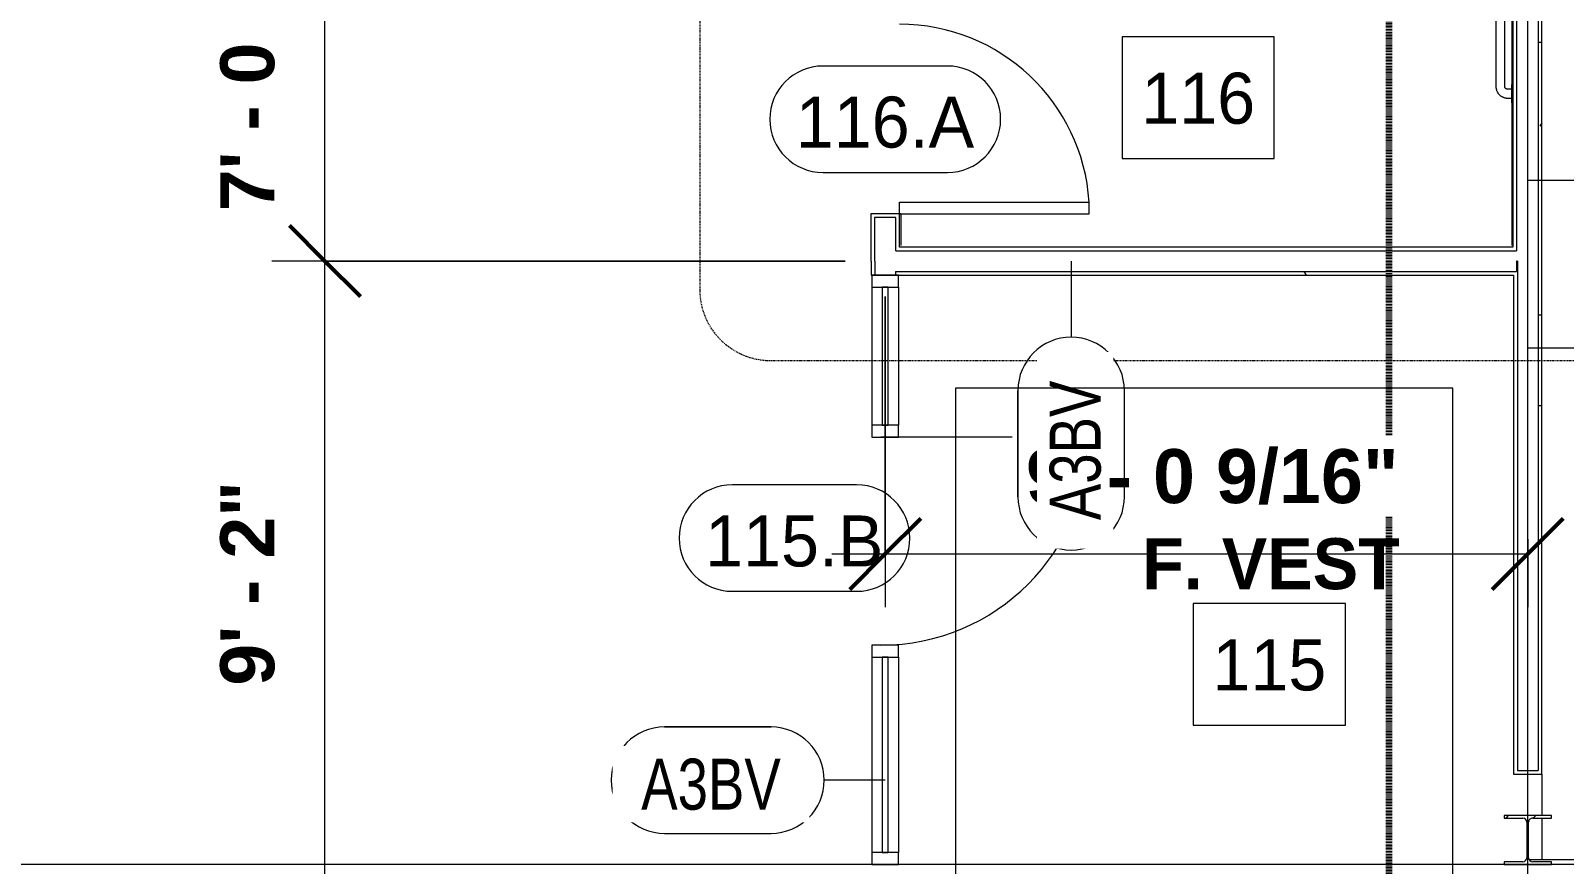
# Model space of a CAD drawing. Header units: inches. Extents: x 21568 to 24810, y -23559 to -20467.
# Drawn here: x 23990.9 to 24250.1, y -22787.3 to -22646.3 of the extents above; entities that cross this region are included whole.
import ezdxf

# ---------------------------------------------------------------- set-up
doc = ezdxf.new("R2010")
doc.units = ezdxf.units.IN
doc.header["$MEASUREMENT"] = 0
for name, pattern in [('Dash', [0.25, 0.125, -0.125]), ('Dash Dot 3_16_', [0.3125, 0.1875, -0.0625, 0, -0.0625]), ('Grid Line 1_2_', [0.875, 0.5, -0.125, 0.125, -0.125])]:
    doc.linetypes.add(name, pattern=pattern)
for name, color, linetype, lineweight in [('A-ANNO-DIMS', 211, 'Continuous', 9), ('A-ANNO-DIMS-96', 211, 'Continuous', 9), ('A-ANNO-MATC', 214, 'Dash', 140), ('A-ANNO-SYMB', 150, 'Continuous', 9), ('A-AREA', 32, 'Continuous', 20), ('A-AREA-IDEN', 2, 'Continuous', 9), ('A-DOOR', 31, 'Continuous', 20), ('A-DOOR-IDEN', 31, 'Continuous', 9), ('A-FLOR', 192, 'Continuous', 20), ('A-GLAZ-CURT', 52, 'Continuous', 20), ('A-GLAZ-CWMG', 51, 'Continuous', 20), ('A-WALL', 113, 'Continuous', 20), ('A-WALL-IDEN', 211, 'Continuous', 9), ('A-WALL-PATT', 111, 'Continuous', 50), ('I-WALL', 2, 'Continuous', 20), ('Q-SPCQ', 91, 'Continuous', 20), ('S-COLS', 52, 'Continuous', 20), ('S-GRID', 1, 'Continuous', 9)]:
    doc.layers.add(name, color=color, linetype=linetype, lineweight=lineweight)
doc.styles.add('Arial_B', font='arialbd.ttf', dxfattribs={"height": 9.132806})
doc.styles.add('Century Gothic', font='GOTHIC.TTF', dxfattribs={"height": 8.622671})
doc.styles.add('Century Gothic_1', font='GOTHIC.TTF', dxfattribs={"width": 0.8, "height": 8.622671})
doc.styles.add('Century Gothic_B', font='GOTHICB.TTF', dxfattribs={"height": 8.616719})
doc.dimstyles.new('OD_Dimension_-_1_16__Tol__2', dxfattribs={"dimscale": 12, "dimtxt": 9, "dimasz": 1, "dimexe": 0.75, "dimexo": 0.5, "dimgap": 0.5, "dimtad": 1, "dimdec": 4, "dimrnd": 0.0625, "dimzin": 1, "dimdsep": 46, "dimlunit": 4, "dimtxsty": 'Arial_B', "dimblk1": 'OBLIQUE', "dimblk2": 'OBLIQUE', "dimsah": 1, "dimcen": 0.09, "dimdle": 0.75, "dimazin": 0, "dimtfac": 1, "dimtdec": 4, "dimtix": 1, "dimtmove": 0, "dimatfit": 3, "dimfxl": 1, "dimtvp": 1, "dimtfill": 1, "dimfrac": 2, "dimtolj": 1, "dimtzin": 0, "dimlwd": 13, "dimlwe": 13, "dimarcsym": 2})
doc.dimstyles.new('OD_Dimension_-_1_16__Tol__3', dxfattribs={"dimscale": 12, "dimtxt": 9, "dimasz": 1, "dimexe": 0.75, "dimexo": 0.5, "dimgap": 0.5, "dimtad": 1, "dimdec": 4, "dimrnd": 0.0625, "dimzin": 1, "dimdsep": 46, "dimlunit": 4, "dimtxsty": 'Arial_B', "dimblk1": 'OBLIQUE', "dimblk2": 'OBLIQUE', "dimsah": 1, "dimcen": 0.09, "dimdle": 0.75, "dimazin": 0, "dimtfac": 1, "dimtdec": 4, "dimtix": 1, "dimtmove": 0, "dimatfit": 3, "dimfxl": 1, "dimtvp": 1, "dimtfill": 1, "dimfrac": 2, "dimtolj": 1, "dimtzin": 0, "dimlwd": 13, "dimlwe": 13, "dimarcsym": 2})
doc.dimstyles.new('OD_Dimension_-_1_16__Tol__4', dxfattribs={"dimscale": 12, "dimtxt": 9, "dimasz": 1, "dimexe": 0.75, "dimexo": 0.5, "dimgap": 0.5, "dimtad": 1, "dimdec": 4, "dimrnd": 0.0625, "dimzin": 1, "dimdsep": 46, "dimlunit": 4, "dimtxsty": 'Arial_B', "dimblk1": 'OBLIQUE', "dimblk2": 'OBLIQUE', "dimsah": 1, "dimcen": 0.09, "dimdle": 0.75, "dimazin": 0, "dimtfac": 1, "dimtdec": 4, "dimtix": 1, "dimtmove": 0, "dimatfit": 3, "dimfxl": 1, "dimtvp": 1, "dimtfill": 1, "dimfrac": 2, "dimtolj": 1, "dimtzin": 0, "dimlwd": 13, "dimlwe": 13, "dimarcsym": 2})
pattern_1 = [(0, (0, 0), (30.72, 7.68), [1.267, -21.773, 1.267, -21.773, -122.88]), (0, (0, 0), (30.72, 7.68), [-46.08, 1.267, -44.813, 1.267, -21.773, -53.76]), (0, (0, 0), (30.72, 7.68), [-115.2, 1.267, -14.093, 1.267, -37.133]), (120, (11.52, 3.84), (-22.0110751, 22.7643004), [1.267, -21.773, 1.267, -21.773, -122.88]), (120, (11.52, 3.84), (-22.0110751, 22.7643004), [-46.08, 1.267, -44.813, 1.267, -21.773, -53.76]), (120, (11.52, 3.84), (-22.0110751, 22.7643004), [-115.2, 1.267, -14.093, 1.267, -37.133]), (240, (15.36, 19.2), (-8.7089249, -30.4443004), [1.267, -21.773, 1.267, -21.773, -122.88]), (240, (15.36, 19.2), (-8.7089249, -30.4443004), [-46.08, 1.267, -44.813, 1.267, -21.773, -53.76]), (240, (15.36, 19.2), (-8.7089249, -30.4443004), [-115.2, 1.267, -14.093, 1.267, -37.133])]

# ---------------------------------------------------------------- blocks, each defined once
blk = doc.blocks.new('817_Grab_Bars - 8170-001420-V18-Enlarged First Floor Plan _West_')
at = {"layer": 'Q-SPCQ', "color": 43, "lineweight": 13}
for p, q in [((24241.23, -22614.24), (24240.52, -22614.24)), ((24241.39, -22613.43), (24241.23, -22613.43)), ((24241.23, -22614.99), (24241.23, -22613.43)), ((24238.52, -22616.24), (24238.52, -22655.74)), ((24240.02, -22655.74), (24240.02, -22616.24)), ((24240.52, -22615.74), (24241.23, -22615.74)), ((24241.23, -22616.55), (24241.23, -22614.99)), ((24241.23, -22616.55), (24241.39, -22616.55)), ((24241.39, -22655.43), (24241.23, -22655.43)), ((24241.23, -22656.99), (24241.23, -22655.43)), ((24241.23, -22656.24), (24240.52, -22656.24)), ((24240.52, -22657.74), (24241.23, -22657.74)), ((24241.23, -22658.55), (24241.23, -22656.99)), ((24241.23, -22658.55), (24241.39, -22658.55))]:
    blk.add_line(p, q, dxfattribs=at)
at = {"layer": 'Q-SPCQ', "color": 43, "lineweight": 13, "flags": 128}
for points in [[(24240.52, -22614.24), (24240.44, -22614.24), (24240.36, -22614.25), (24240.28, -22614.25), (24240.2, -22614.27), (24240.12, -22614.28), (24240.04, -22614.3), (24239.96, -22614.32), (24239.89, -22614.34), (24239.81, -22614.37), (24239.74, -22614.4), (24239.66, -22614.43), (24239.59, -22614.47), (24239.52, -22614.5), (24239.45, -22614.55), (24239.39, -22614.59), (24239.32, -22614.64), (24239.26, -22614.69), (24239.2, -22614.74), (24239.14, -22614.79), (24239.08, -22614.85), (24239.03, -22614.91), (24238.97, -22614.97), (24238.92, -22615.03), (24238.88, -22615.09), (24238.83, -22615.16), (24238.79, -22615.23), (24238.75, -22615.3), (24238.72, -22615.37), (24238.68, -22615.44), (24238.65, -22615.52), (24238.62, -22615.59), (24238.6, -22615.67), (24238.58, -22615.74), (24238.56, -22615.82), (24238.54, -22615.9), (24238.53, -22615.98), (24238.52, -22616.06), (24238.52, -22616.14), (24238.52, -22616.22), (24238.52, -22616.24)], [(24240.02, -22616.24), (24240.02, -22616.22), (24240.02, -22616.2), (24240.02, -22616.18), (24240.02, -22616.16), (24240.03, -22616.14), (24240.03, -22616.12), (24240.03, -22616.1), (24240.04, -22616.08), (24240.05, -22616.06), (24240.05, -22616.05), (24240.06, -22616.03), (24240.07, -22616.01), (24240.08, -22615.99), (24240.09, -22615.97), (24240.1, -22615.96), (24240.11, -22615.94), (24240.13, -22615.93), (24240.14, -22615.91), (24240.15, -22615.9), (24240.17, -22615.88), (24240.18, -22615.87), (24240.2, -22615.85), (24240.21, -22615.84), (24240.23, -22615.83), (24240.25, -22615.82), (24240.26, -22615.81), (24240.28, -22615.8), (24240.3, -22615.79), (24240.32, -22615.78), (24240.33, -22615.77), (24240.35, -22615.77), (24240.37, -22615.76), (24240.39, -22615.76), (24240.41, -22615.75), (24240.43, -22615.75), (24240.45, -22615.74), (24240.47, -22615.74), (24240.49, -22615.74), (24240.51, -22615.74), (24240.52, -22615.74)], [(24238.52, -22655.74), (24238.52, -22655.82), (24238.52, -22655.9), (24238.53, -22655.98), (24238.54, -22656.06), (24238.56, -22656.14), (24238.57, -22656.22), (24238.59, -22656.29), (24238.62, -22656.37), (24238.64, -22656.44), (24238.67, -22656.52), (24238.71, -22656.59), (24238.74, -22656.66), (24238.78, -22656.73), (24238.82, -22656.8), (24238.86, -22656.87), (24238.91, -22656.93), (24238.96, -22657), (24239.01, -22657.06), (24239.07, -22657.12), (24239.12, -22657.18), (24239.18, -22657.23), (24239.24, -22657.28), (24239.3, -22657.33), (24239.37, -22657.38), (24239.43, -22657.42), (24239.5, -22657.47), (24239.57, -22657.5), (24239.64, -22657.54), (24239.72, -22657.57), (24239.79, -22657.6), (24239.87, -22657.63), (24239.94, -22657.66), (24240.02, -22657.68), (24240.1, -22657.7), (24240.18, -22657.71), (24240.25, -22657.72), (24240.33, -22657.73), (24240.41, -22657.74), (24240.49, -22657.74), (24240.52, -22657.74)], [(24240.52, -22656.24), (24240.5, -22656.24), (24240.48, -22656.24), (24240.46, -22656.24), (24240.44, -22656.23), (24240.42, -22656.23), (24240.4, -22656.23), (24240.38, -22656.22), (24240.36, -22656.21), (24240.34, -22656.21), (24240.32, -22656.2), (24240.3, -22656.19), (24240.28, -22656.18), (24240.27, -22656.17), (24240.25, -22656.16), (24240.23, -22656.15), (24240.22, -22656.14), (24240.2, -22656.13), (24240.19, -22656.12), (24240.17, -22656.1), (24240.16, -22656.09), (24240.14, -22656.07), (24240.13, -22656.06), (24240.12, -22656.04), (24240.11, -22656.03), (24240.09, -22656.01), (24240.08, -22655.99), (24240.07, -22655.98), (24240.07, -22655.96), (24240.06, -22655.94), (24240.05, -22655.92), (24240.04, -22655.9), (24240.04, -22655.88), (24240.03, -22655.86), (24240.03, -22655.84), (24240.02, -22655.83), (24240.02, -22655.81), (24240.02, -22655.79), (24240.02, -22655.77), (24240.02, -22655.75), (24240.02, -22655.74)]]:
    blk.add_lwpolyline(points, dxfattribs=at)
blk = doc.blocks.new('Locker Rooms and Restrooms_rvt-1-Enlarged First Floor Plan _West_')
at = {"layer": 'I-WALL', "color": 43, "lineweight": 13}
for p, q in [((24241.27, -22655.43), (24241.27, -22641.99)), ((24241.27, -22682.68), (24241.27, -22658.55)), ((24137.95, -22677.3), (24137.77, -22677.3)), ((24137.95, -22677.3), (24137.95, -22682.68))]:
    blk.add_line(p, q, dxfattribs=at)
at = {"color": 43, "lineweight": 13}
blk.add_blockref('817_Grab_Bars - 8170-001420-V18-Enlarged First Floor Plan _West_', (0, 0), dxfattribs=at)
blk = doc.blocks.new('Struct_Xcel_Sports Complex_rvt-1-Enlarged First Floor Plan _West_')
at = {"layer": 'A-FLOR', "color": 43, "lineweight": 13}
for p, q in [((24147.23, -22706.8), (24147.23, -22790.8)), ((24231.23, -22706.8), (24147.23, -22706.8)), ((24231.23, -22790.8), (24231.23, -22706.8))]:
    blk.add_line(p, q, dxfattribs=at)
blk = doc.blocks.new('W-Wide Flange-Column - B2_E-V4-Enlarged First Floor Plan _West_')
at = {"layer": 'S-COLS', "lineweight": 9}
h = blk.add_hatch(dxfattribs=at)
h.set_pattern_fill('FP_5', color=8, style=0, pattern_type=2)
h.set_pattern_definition([(225, (24243.89, -22783.178), (9.503515, -9.503515), []), (225, (24243.89, -22797.578), (9.503515, -9.503515), [])])
h.paths.add_polyline_path([(-4, 4.13), (-4, 3.69), (-0.84, 3.69), (-0.35, 3.49), (-0.14, 3), (-0.14, -3), (-0.35, -3.49), (-0.84, -3.69), (-4, -3.69), (-4, -4.12), (4, -4.12), (4, -3.69), (0.84, -3.69), (0.35, -3.49), (0.14, -3), (0.14, 3), (0.35, 3.49), (0.84, 3.69), (4, 3.69), (4, 4.13)], flags=0)
at = {"layer": 'S-COLS', "color": 7}
for p, q in [((4, 4.13), (-4, 4.13)), ((-4, 4.13), (-4, 3.69)), ((-4, 3.69), (-0.84, 3.69)), ((-0.14, 3), (-0.14, -3)), ((0.14, -3), (0.14, 3)), ((0.84, 3.69), (4, 3.69)), ((4, 3.69), (4, 4.13)), ((-0.84, -3.69), (-4, -3.69)), ((-4, -3.69), (-4, -4.12)), ((-4, -4.12), (4, -4.12)), ((4, -3.69), (0.84, -3.69)), ((4, -4.12), (4, -3.69))]:
    blk.add_line(p, q, dxfattribs=at)
for centre, start, end in [((-0.84, 3), 0, 90), ((0.84, 3), 90, 180), ((-0.84, -3), 270, 0), ((0.84, -3), 180, 270)]:
    blk.add_arc(centre, 0.691, start, end, dxfattribs=at)
blk = doc.blocks.new('System Panel - INSULATED LOW-E GLAZING _SEE ELEVATIONS FOR U-FACTOR_ SHGC_ _ LT_-1142335-Enlarged First Floor Plan _West_')
at = {"layer": 'A-GLAZ-CURT', "color": 7}
for p, q in [((16.53125, -0.25), (-16.53125, -0.25)), ((-16.53125, -0.25), (-16.53125, -1.25)), ((-16.53125, -1.25), (16.53125, -1.25)), ((16.53125, -1.25), (16.53125, -0.25))]:
    blk.add_line(p, q, dxfattribs=at)
at = {"layer": 'A-GLAZ-CURT', "color": 10, "lineweight": 13}
for p, q in [((-16.53125, -1.25), (-16.53125, -0.25)), ((16.53125, -0.25), (-16.53125, -0.25)), ((-16.53125, -1.25), (16.53125, -1.25)), ((16.53125, -0.25), (16.53125, -1.25))]:
    blk.add_line(p, q, dxfattribs=at)
blk = doc.blocks.new('Door_Single_Storefront - one-1371399-Enlarged First Floor Plan _West_')
at = {"layer": 'A-DOOR', "color": 43, "lineweight": 13}
blk.add_line((-17.59375, 35.1875), (-17.59375, 0), dxfattribs=at)
blk.add_arc((-17.59375, 0), 35.1875, 360, 90, dxfattribs=at)
blk = doc.blocks.new('System Panel - INSULATED LOW-E GLAZING _SEE ELEVATIONS FOR U-FACTOR_ SHGC_ _ LT_-1417941-Enlarged First Floor Plan _West_')
at = {"layer": 'A-GLAZ-CURT', "color": 7}
for p, q in [((11.69, -0.25), (-11.69, -0.25)), ((-11.69, -0.25), (-11.69, -1.25)), ((-11.69, -1.25), (11.69, -1.25)), ((11.69, -1.25), (11.69, -0.25))]:
    blk.add_line(p, q, dxfattribs=at)
at = {"layer": 'A-GLAZ-CURT', "color": 10, "lineweight": 13}
for p, q in [((-11.69, -1.25), (-11.69, -0.25)), ((11.69, -0.25), (-11.69, -0.25)), ((-11.69, -1.25), (11.69, -1.25)), ((11.69, -0.25), (11.69, -1.25))]:
    blk.add_line(p, q, dxfattribs=at)
blk = doc.blocks.new('Rectangular Mullion - Exterior 2_ x 4_5_-1312638-Enlarged First Floor Plan _West_')
at = {"layer": 'A-GLAZ-CWMG', "color": 43, "lineweight": 13}
for p, q in [((24133.08, -22752.24), (24133.08, -22785.3)), ((24137.58, -22752.24), (24137.58, -22785.3))]:
    blk.add_line(p, q, dxfattribs=at)
blk = doc.blocks.new('Rectangular Mullion - Exterior 2_ x 4_5_-1417939-Enlarged First Floor Plan _West_')
at = {"layer": 'A-GLAZ-CWMG', "color": 43, "lineweight": 13}
for p, q in [((24133.08, -22689.68), (24133.08, -22713.05)), ((24137.58, -22689.68), (24137.58, -22713.05))]:
    blk.add_line(p, q, dxfattribs=at)
blk = doc.blocks.new('Rectangular Mullion - Exterior 2_ x 4_5_-1142494-Enlarged First Floor Plan _West_')
at = {"layer": 'A-GLAZ-CWMG', "color": 7}
for p, q in [((-2, 3), (0, 3)), ((-2, -1.5), (-2, 3)), ((0, 3), (0, -1.5)), ((0, -1.5), (-2, -1.5))]:
    blk.add_line(p, q, dxfattribs=at)
blk = doc.blocks.new('Rectangular Mullion - Exterior 2_ x 4_5_-1115231-Enlarged First Floor Plan _West_')
at = {"layer": 'A-GLAZ-CWMG', "color": 7}
for p, q in [((-1, 3), (1, 3)), ((-1, -1.5), (-1, 3)), ((1, 3), (1, -1.5)), ((1, -1.5), (-1, -1.5))]:
    blk.add_line(p, q, dxfattribs=at)
blk = doc.blocks.new('Rectangular Mullion - Exterior 2_ x 4_5_-1142495-Enlarged First Floor Plan _West_')
at = {"layer": 'A-GLAZ-CWMG', "color": 7}
for p, q in [((0, 3), (-2, 3)), ((-2, 3), (-2, -1.5)), ((0, -1.5), (0, 3)), ((-2, -1.5), (0, -1.5))]:
    blk.add_line(p, q, dxfattribs=at)
blk = doc.blocks.new('Single-Flush - 32_ x 84_-1295707-Enlarged First Floor Plan _West_')
at = {"layer": 'A-DOOR', "color": 7}
for p, q in [((14, 2.44), (14, 34.44)), ((16, 34.44), (14, 34.44)), ((16, 2.44), (16, 34.44)), ((16, 2.44), (14, 2.44))]:
    blk.add_line(p, q, dxfattribs=at)
at = {"layer": 'A-DOOR', "color": 43, "lineweight": 13}
blk.add_arc((16, 2.44), 32.07, 93.5759, 180, dxfattribs=at)
blk = doc.blocks.new('Door Tag - Door Tag-4658-Enlarged First Floor Plan _West_')
at = {"layer": 'A-DOOR-IDEN', "color": 153}
for p, q in [((0.109375, 0.09375), (-0.109375, 0.09375)), ((-0.109375, -0.09375), (0.109375, -0.09375))]:
    blk.add_line(p, q, dxfattribs=at)
for centre, start, end in [((-0.109375, 0), 90, 270), ((0.109375, 0), 270, 90)]:
    blk.add_arc(centre, 0.09375, start, end, dxfattribs=at)
blk = doc.blocks.new('DIMBLOCK39-Enlarged First Floor Plan _West_')
at = {"layer": 'A-ANNO-DIMS-96', "lineweight": 13}
for p, q in [((24135.33, -22691.3), (24135.33, -22743.8)), ((24135.33, -22734.8), (24135.33, -22691.3)), ((24243.89, -22732.31), (24243.89, -22743.8)), ((24243.89, -22734.8), (24243.89, -22732.31)), ((24126.33, -22734.8), (24243.89, -22734.8))]:
    blk.add_line(p, q, dxfattribs=at)
at = {"layer": 'A-ANNO-DIMS-96', "lineweight": 50}
for p, q in [((24135.33, -22734.8), (24141.33, -22728.8)), ((24243.89, -22734.8), (24249.89, -22728.8)), ((24135.33, -22734.8), (24129.33, -22740.8)), ((24243.89, -22734.8), (24237.89, -22740.8))]:
    blk.add_line(p, q, dxfattribs=at)
at = {"layer": 'A-ANNO-DIMS-96', "color": 0, "lineweight": 13, "insert": (24159.11, -22717.09), "char_height": 9.1328, "width": 73.2, "attachment_point": 1, "line_spacing_factor": 0.938532, "style": 'Arial_B', "bg_fill": 3, "box_fill_scale": 1.25, "bg_fill_color": 0, "bg_fill_transparency": 0}
blk.add_mtext('9\' - 0 9/16"', dxfattribs=at)
blk = doc.blocks.new('_Oblique')
at = {"color": 0, "linetype": 'ByBlock', "lineweight": -2}
blk.add_line((-0.5, -0.5), (0.5, 0.5), dxfattribs=at)
blk = doc.blocks.new('DIMBLOCK40-Enlarged First Floor Plan _West_')
at = {"layer": 'A-ANNO-DIMS-96', "lineweight": 50}
for p, q in [((24040.67, -22685.3), (24034.67, -22679.3)), ((24040.67, -22685.3), (24046.67, -22691.3)), ((24040.67, -22795.3), (24034.67, -22789.3)), ((24040.67, -22795.3), (24046.67, -22801.3))]:
    blk.add_line(p, q, dxfattribs=at)
at = {"layer": 'A-ANNO-DIMS-96', "lineweight": 13}
for p, q in [((24128.58, -22685.3), (24031.67, -22685.3)), ((24040.67, -22804.3), (24040.67, -22685.3)), ((24040.67, -22685.3), (24128.58, -22685.3)), ((24038.19, -22795.3), (24049.67, -22795.3)), ((24040.67, -22795.3), (24038.19, -22795.3))]:
    blk.add_line(p, q, dxfattribs=at)
at = {"layer": 'A-ANNO-DIMS-96', "color": 0, "lineweight": 13, "insert": (24022.97, -22757.09), "char_height": 9.133, "width": 40.2857, "attachment_point": 1, "rotation": 90, "line_spacing_factor": 0.938532, "style": 'Arial_B', "bg_fill": 3, "box_fill_scale": 1.25, "bg_fill_color": 0, "bg_fill_transparency": 0}
blk.add_mtext('9\' - 2"', dxfattribs=at)
blk = doc.blocks.new('DIMBLOCK41-Enlarged First Floor Plan _West_')
at = {"layer": 'A-ANNO-DIMS-96', "lineweight": 50}
for p, q in [((24040.67, -22600.62), (24034.67, -22594.62)), ((24040.67, -22600.62), (24046.67, -22606.62)), ((24040.67, -22685.3), (24034.67, -22679.3)), ((24040.67, -22685.3), (24046.67, -22691.3))]:
    blk.add_line(p, q, dxfattribs=at)
at = {"layer": 'A-ANNO-DIMS-96', "lineweight": 13}
for p, q in [((24129.33, -22600.62), (24031.67, -22600.62)), ((24040.67, -22685.3), (24040.67, -22600.62)), ((24040.67, -22600.62), (24129.33, -22600.62)), ((24128.58, -22685.3), (24031.67, -22685.3)), ((24040.67, -22685.3), (24128.58, -22685.3))]:
    blk.add_line(p, q, dxfattribs=at)
at = {"layer": 'A-ANNO-DIMS-96', "color": 0, "lineweight": 13, "insert": (24022.97, -22676.89), "char_height": 9.1328, "width": 81.4286, "attachment_point": 1, "rotation": 90, "line_spacing_factor": 0.938532, "style": 'Arial_B', "bg_fill": 3, "box_fill_scale": 1.25, "bg_fill_color": 0, "bg_fill_transparency": 0}
blk.add_mtext('7\' - 0 11/16"', dxfattribs=at)
blk = doc.blocks.new('Wall Tag - 1_4_-1369832-Enlarged First Floor Plan _West_')
at = {"layer": 'A-WALL-IDEN', "color": 153}
for p, q in [((-0.0822, 0.0968), (0.1053, 0.0968)), ((0.1053, 0.0968), (-0.0822, 0.0968)), ((-0.0822, -0.0907), (0.1053, -0.0907)), ((-0.0822, -0.0907), (0.1053, -0.0907))]:
    blk.add_line(p, q, dxfattribs=at)
for centre, start, end in [((-0.0822, 0.0031), 90, 270), ((-0.0822, 0.0031), 90, 270), ((0.1053, 0.0031), 270, 90), ((0.1053, 0.0031), 270, 90)]:
    blk.add_arc(centre, 0.0937, start, end, dxfattribs=at)

msp = doc.modelspace()

# ---------------------------------------------------------------- hatches: boundary and pattern name
at = {"layer": 'A-WALL-PATT', "lineweight": 9}
h = msp.add_hatch(dxfattribs=at)
h.set_pattern_fill('FP_11', color=8, style=0, pattern_type=2)
h.set_pattern_definition(pattern_1)
h.paths.add_polyline_path([(24245.64023, -22685.30281), (24246.26523, -22685.30281), (24246.26523, -22516.11531), (24245.64023, -22516.11531), (24245.64023, -22665.96699)], flags=0)
h = msp.add_hatch(dxfattribs=at)
h.set_pattern_fill('FP_11', color=8, style=0, pattern_type=2)
h.set_pattern_definition(pattern_1)
h.paths.add_polyline_path([(24137.14023, -22683.55281), (24137.76523, -22683.55281), (24137.76523, -22677.30281), (24135.32773, -22677.30281), (24135.32773, -22677.92781), (24137.14023, -22677.92781)], flags=0)
h.paths.add_polyline_path([(24135.32773, -22645.30281), (24137.76523, -22645.30281), (24137.76523, -22558.61531), (24135.32773, -22558.61531), (24135.32773, -22559.24031), (24137.14023, -22559.24031), (24137.14023, -22644.67781), (24135.32773, -22644.67781)], flags=0)
h.paths.add_polyline_path([(24135.32773, -22526.61531), (24137.76523, -22526.61531), (24137.76523, -22520.99031), (24137.14023, -22520.99031), (24137.14023, -22525.99031), (24135.32773, -22525.99031)], flags=0)
h = msp.add_hatch(dxfattribs=at)
h.set_pattern_fill('FP_11', color=8, style=0, pattern_type=2)
h.set_pattern_definition(pattern_1)
h.paths.add_polyline_path([(24242.01523, -22683.55281), (24242.01523, -22520.36531), (24241.39023, -22520.36531), (24241.39023, -22683.55281)], flags=0)
h = msp.add_hatch(dxfattribs=at)
h.set_pattern_fill('FP_11', color=8, style=0, pattern_type=2)
h.set_pattern_definition(pattern_1)
h.paths.add_polyline_path([(24241.51523, -22687.67781), (24241.51523, -22687.05281), (24137.70273, -22687.05281), (24137.70273, -22687.67781), (24238.10709, -22687.67781)], flags=0)
h = msp.add_hatch(dxfattribs=at)
h.set_pattern_fill('FP_11', color=8, style=0, pattern_type=2)
h.set_pattern_definition(pattern_1)
h.paths.add_polyline_path([(24245.64023, -22772.05281), (24246.26523, -22772.05281), (24246.26523, -22685.30281), (24245.64023, -22685.33318), (24245.64023, -22771.42781)], flags=0)

# ---------------------------------------------------------------- linework, layer by layer
at = {"layer": 'A-ANNO-MATC', "color": 163}
msp.add_line((24220.4473, -20466.80665), (24220.4473, -23559.46055), dxfattribs=at)
at = {"layer": 'A-ANNO-SYMB', "linetype": 'Dash Dot 3_16_'}
for p, q in [((24103.99188, -22507.87332), (24103.99188, -22690.11185)), ((24115.99188, -22702.11185), (24255.82623, -22702.11185))]:
    msp.add_line(p, q, dxfattribs=at)
msp.add_arc((24115.99188, -22690.11185), 12, 180, 270, dxfattribs=at)
at = {"layer": 'A-AREA', "color": 43, "lineweight": 13}
for p, q in [((24246.26523, -22772.05281), (24246.26523, -22779.05281)), ((24246.26523, -22779.4864), (24246.26523, -22786.55281))]:
    msp.add_line(p, q, dxfattribs=at)
at = {"layer": 'A-AREA-IDEN', "flags": 128}
for points in [[(24175.36257, -22647.34594), (24175.36257, -22667.91737), (24201.07257, -22667.91737), (24201.07257, -22647.34594)], [(24187.37757, -22743.18222), (24187.37757, -22763.75365), (24213.08757, -22763.75365), (24213.08757, -22743.18222)]]:
    msp.add_lwpolyline(points, close=True, dxfattribs=at)
at = {"layer": 'A-WALL', "color": 7}
for p, q in [((24245.64023, -22516.74031), (24245.64023, -22771.42781)), ((24242.01523, -22520.36531), (24242.01523, -22683.55281)), ((24137.14023, -22677.92781), (24133.51523, -22677.92781)), ((24133.51523, -22677.92781), (24133.51523, -22685.30281)), ((24137.14023, -22683.55281), (24137.14023, -22677.92781)), ((24137.14023, -22683.55281), (24242.01523, -22683.55281)), ((24133.57773, -22685.30281), (24133.51523, -22685.30281)), ((24133.57773, -22685.30281), (24133.57773, -22687.67781)), ((24137.07773, -22687.05281), (24242.01523, -22687.05281)), ((24137.07773, -22687.05281), (24137.07773, -22687.67781)), ((24242.01523, -22685.30281), (24242.01523, -22687.05281)), ((24242.14023, -22685.30281), (24242.01523, -22685.30281)), ((24242.14023, -22685.30281), (24242.14023, -22771.42781)), ((24242.14023, -22771.42781), (24245.64023, -22771.42781)), ((24312.22509, -22786.55281), (24244.19009, -22786.55281))]:
    msp.add_line(p, q, dxfattribs=at)
at = {"layer": 'A-WALL-IDEN', "color": 153}
for p, q in [((24243.82773, -22671.59181), (24288.4324, -22671.59181)), ((24243.89023, -22699.94084), (24288.4949, -22699.94084))]:
    msp.add_line(p, q, dxfattribs=at)
at = {"layer": 'I-WALL', "color": 7}
for p, q in [((24246.26523, -22772.05281), (24246.26523, -22516.11531)), ((24241.39023, -22520.99031), (24241.39023, -22682.92781)), ((24137.76523, -22677.30281), (24132.89023, -22677.30281)), ((24132.89023, -22677.30281), (24132.89023, -22685.30281)), ((24137.76523, -22682.92781), (24137.76523, -22677.30281)), ((24241.39023, -22682.92781), (24137.76523, -22682.92781)), ((24132.89023, -22685.30281), (24132.95273, -22685.30281)), ((24132.95273, -22685.30281), (24132.95273, -22687.67781)), ((24132.95273, -22687.67781), (24241.51523, -22687.67781)), ((24241.51523, -22687.67781), (24241.51523, -22772.05281)), ((24241.51523, -22772.05281), (24246.26523, -22772.05281))]:
    msp.add_line(p, q, dxfattribs=at)
at = {"layer": 'S-GRID', "linetype": 'Grid Line 1_2_'}
for p, q in [((24243.89023, -23071.83025), (24243.89023, -20713.12653)), ((24243.89023, -23130.6211), (24243.89023, -20902.42781)), ((24479.10753, -22787.30281), (21657.56096, -22787.30281)), ((24588.97484, -22787.30281), (21790.20666, -22787.30281))]:
    msp.add_line(p, q, dxfattribs=at)

# ---------------------------------------------------------------- block references
at = {"layer": 'A-DOOR', "color": 250, "lineweight": 13, "rotation": 270}
msp.add_blockref('Single-Flush - 32_ x 84_-1295707-Enlarged First Floor Plan _West_', (24135.32773, -22661.30281), dxfattribs=at)
at = {"layer": 'A-DOOR', "color": 43, "lineweight": 13, "rotation": 270}
msp.add_blockref('Door_Single_Storefront - one-1371399-Enlarged First Floor Plan _West_', (24134.57773, -22732.64656), dxfattribs=at)
at = {"layer": 'A-DOOR-IDEN', "color": 153, "xscale": 95.99999999999994, "yscale": 95.99999999999994, "zscale": 95.99999999999994}
for p in [(24135.32773, -22661.30281), (24120.00132, -22732.13385)]:
    msp.add_blockref('Door Tag - Door Tag-4658-Enlarged First Floor Plan _West_', p, dxfattribs=at)
at = {"layer": 'A-GLAZ-CURT', "color": 10, "lineweight": 13, "rotation": 90}
for name, p in [('System Panel - INSULATED LOW-E GLAZING _SEE ELEVATIONS FOR U-FACTOR_ SHGC_ _ LT_-1417941-Enlarged First Floor Plan _West_', (24134.57773, -22701.36531)), ('System Panel - INSULATED LOW-E GLAZING _SEE ELEVATIONS FOR U-FACTOR_ SHGC_ _ LT_-1142335-Enlarged First Floor Plan _West_', (24134.57773, -22768.77156))]:
    msp.add_blockref(name, p, dxfattribs=at)
at = {"layer": 'A-GLAZ-CWMG', "color": 43, "lineweight": 13, "extrusion": (0, 0, -1), "rotation": 90}
for name, p in [('Rectangular Mullion - Exterior 2_ x 4_5_-1142494-Enlarged First Floor Plan _West_', (-24134.57773, -22687.67781)), ('Rectangular Mullion - Exterior 2_ x 4_5_-1115231-Enlarged First Floor Plan _West_', (-24134.57773, -22714.05281)), ('Rectangular Mullion - Exterior 2_ x 4_5_-1115231-Enlarged First Floor Plan _West_', (-24134.57773, -22751.24031))]:
    msp.add_blockref(name, p, dxfattribs=at)
at = {"layer": 'A-GLAZ-CWMG', "color": 43, "lineweight": 13}
for name in ['Rectangular Mullion - Exterior 2_ x 4_5_-1417939-Enlarged First Floor Plan _West_', 'Rectangular Mullion - Exterior 2_ x 4_5_-1312638-Enlarged First Floor Plan _West_']:
    msp.add_blockref(name, (0, 0), dxfattribs=at)
at = {"layer": 'A-GLAZ-CWMG', "color": 43, "lineweight": 13, "rotation": 270}
msp.add_blockref('Rectangular Mullion - Exterior 2_ x 4_5_-1142495-Enlarged First Floor Plan _West_', (24134.57773, -22787.30281), dxfattribs=at)
at = {"layer": 'S-COLS', "color": 43, "lineweight": 13, "rotation": 180}
msp.add_blockref('W-Wide Flange-Column - B2_E-V4-Enlarged First Floor Plan _West_', (24243.89023, -22783.17781), dxfattribs=at)

# ---------------------------------------------------------------- texts
at = {"layer": 'A-AREA-IDEN', "attachment_point": 2}
for s, insert, char_height, width, line_spacing_factor, style in [('116', (24188.21757, -22653.43756), 8.622671, 23.652, 0.984117, 'Century Gothic'), ('F. VEST', (24200.5186, -22732.15834), 8.616719, 45.9, 0.984796, 'Century Gothic_B'), ('115', (24200.23257, -22749.27383), 8.622671, 23.652, 0.984117, 'Century Gothic')]:
    msp.add_mtext(s, dxfattribs=dict(at, insert=insert, char_height=char_height, width=width, line_spacing_factor=line_spacing_factor, style=style))
at = {"layer": 'A-DOOR-IDEN', "char_height": 8.622671, "attachment_point": 2, "line_spacing_factor": 0.984117, "style": 'Century Gothic'}
for s, insert, width in [('116.A', (24135.2864, -22657.4715), 38.124), ('115.B', (24119.95999, -22728.30254), 35.64)]:
    msp.add_mtext(s, dxfattribs=dict(at, insert=insert, width=width))

# ---------------------------------------------------------------- next in the draw order: dimensions: what is measured, and where the dimension line sits
at = {"layer": 'A-ANNO-DIMS', "lineweight": 13}
dim = msp.add_linear_dim(base=(24243.89023, -22734.79634), p1=(24135.32773, -22685.30281), p2=(24243.89023, -22726.31106), dimstyle='OD_Dimension_-_1_16__Tol__4', override={"dimpost": '<>', "dimfxl": 116.049527}, dxfattribs=at)
dim.commit()
dim.dimension.update_dxf_attribs({"geometry": 'DIMBLOCK39-Enlarged First Floor Plan _West_', "text_midpoint": (24189.60898, -22724.07108)})

# ---------------------------------------------------------------- next in the draw order: linework, layer by layer
at = {"layer": 'A-WALL-IDEN', "color": 153}
msp.add_line((24166.75033, -22685.30281), (24166.75033, -22698.16829), dxfattribs=at)

# ---------------------------------------------------------------- next in the draw order: block references
at = {"layer": 'A-WALL-IDEN', "color": 153, "xscale": 95.99999999999994, "yscale": 95.99999999999994, "zscale": 95.99999999999994, "rotation": 89.99999999999991}
msp.add_blockref('Wall Tag - 1_4_-1369832-Enlarged First Floor Plan _West_', (24167.04404, -22717.27297), dxfattribs=at)

# ---------------------------------------------------------------- next in the draw order: dimensions: what is measured, and where the dimension line sits
at = {"layer": 'A-ANNO-DIMS', "lineweight": 13}
dim = msp.add_linear_dim(base=(24040.67368, -22685.30281), p1=(24032.1884, -22795.30281), p2=(24134.57773, -22685.30281), angle=90, dimstyle='OD_Dimension_-_1_16__Tol__3', override={"dimpost": '<>', "dimfxl": 150.278322}, dxfattribs=at)
dim.commit()
dim.dimension.update_dxf_attribs({"geometry": 'DIMBLOCK40-Enlarged First Floor Plan _West_', "text_midpoint": (24030.0076, -22740.30281)})

# ---------------------------------------------------------------- next in the draw order: linework, layer by layer
at = {"layer": 'A-WALL-IDEN', "color": 153}
msp.add_line((24135.32773, -22773.07272), (24125.02797, -22773.07272), dxfattribs=at)

# ---------------------------------------------------------------- next in the draw order: block references
at = {"layer": 'A-WALL-IDEN', "color": 153, "xscale": 95.99999999999994, "yscale": 95.99999999999994, "zscale": 95.99999999999994}
msp.add_blockref('Wall Tag - 1_4_-1369832-Enlarged First Floor Plan _West_', (24105.92329, -22773.36643), dxfattribs=at)

# ---------------------------------------------------------------- next in the draw order: texts
at = {"layer": 'A-WALL-IDEN', "insert": (24163.1097, -22717.30183), "char_height": 8.622671, "width": 28.944, "attachment_point": 2, "rotation": 90, "line_spacing_factor": 0.984117, "style": 'Century Gothic_1', "bg_fill": 3, "box_fill_scale": 1.25, "bg_fill_color": 0, "bg_fill_transparency": 0}
msp.add_mtext('A3BV', dxfattribs=at)

# ---------------------------------------------------------------- next in the draw order: dimensions: what is measured, and where the dimension line sits
at = {"layer": 'A-ANNO-DIMS', "lineweight": 13}
dim = msp.add_linear_dim(base=(24040.67368, -22600.61531), p1=(24134.57773, -22685.30281), p2=(24135.32773, -22600.61531), angle=90, dimstyle='OD_Dimension_-_1_16__Tol__2', override={"dimpost": '<>', "dimfxl": 84.690821}, dxfattribs=at)
dim.commit()
dim.dimension.update_dxf_attribs({"geometry": 'DIMBLOCK41-Enlarged First Floor Plan _West_', "text_midpoint": (24029.95153, -22642.95906)})

# ---------------------------------------------------------------- next in the draw order: block references
at = {"lineweight": 5}
msp.add_blockref('Locker Rooms and Restrooms_rvt-1-Enlarged First Floor Plan _West_', (0, 0), dxfattribs=at)

# ---------------------------------------------------------------- next in the draw order: texts
at = {"layer": 'A-WALL-IDEN', "insert": (24105.89443, -22769.43209), "char_height": 8.622671, "width": 28.944, "attachment_point": 2, "line_spacing_factor": 0.984117, "style": 'Century Gothic_1', "bg_fill": 3, "box_fill_scale": 1.25, "bg_fill_color": 0, "bg_fill_transparency": 0}
msp.add_mtext('A3BV', dxfattribs=at)

# ---------------------------------------------------------------- next in the draw order: block references
at = {"lineweight": 5}
msp.add_blockref('Struct_Xcel_Sports Complex_rvt-1-Enlarged First Floor Plan _West_', (0, 0), dxfattribs=at)

doc.saveas('drawing.dxf')
